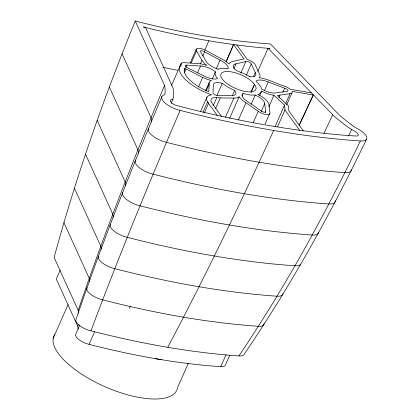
<?xml version="1.0" encoding="UTF-8"?>
<svg xmlns="http://www.w3.org/2000/svg" width="420" height="420" viewBox="0 0 420 420"><rect width="100%" height="100%" fill="white"/><g stroke="black" fill="none" stroke-linecap="round" stroke-linejoin="round"><path stroke-width="0.63" d="M184.884 68.371L184.349 69.814A29.363 11.287 23.8 0 0 208.814 91.76L209.186 82.462L210.299 81.118L211.528 80.651C202.451 78.262 194.57 72.791 186.055 69.027L184.884 68.371L184.091 70.171M171.255 103.399L173.271 98.044A128.52 49.392 23.8 0 0 173.208 89.103L172.966 87.89L145.504 27.51L143.372 26.969A467.082 179.498 23.8 0 0 231.625 44.284L237.216 45.035A467.082 179.498 23.8 0 0 269.85 48.437L268.034 48.3L257.738 71.395M161.989 96.395C130.935 169.748 101.74 243.925 76.073 319.347A12.532 4.814 23.8 0 0 90.962 330.839A501.197 192.607 23.8 0 0 110.57 335.675L123.506 338.635A501.197 192.607 23.8 0 0 192.218 351.083L204.183 352.637A501.197 192.607 23.8 0 0 238.896 355.945C284.881 287.579 324.76 215.255 360.339 140.978A15.262 5.864 23.8 0 0 366.634 136.841A15.262 5.864 23.8 0 0 355.714 127.79A119.359 45.869 23.8 0 1 339.386 115.075L270.406 43.937A457.921 175.98 23.8 0 1 135.251 21C103.682 98.165 75.957 176.972 54.122 257.46L78.183 310.364A97.981 37.653 23.8 0 1 78.614 313.236M215.434 71.789L214.998 73.28L215.885 76.303L217.476 78.535L216.741 78.86A12.212 4.694 23.8 0 1 203.495 75.736L187.74 67.861A3.05 1.171 23.8 0 1 185.215 65.893A3.05 1.171 23.8 0 1 186.832 65.121L200.529 65.993A12.212 4.694 23.8 0 1 214.326 70.907L215.434 71.789L212.258 78.992M277.541 126.782L284.949 109.982L284.55 105.089L273.95 95.298A16.79 6.452 23.8 0 1 262.054 91.34L261.56 91.051L261.125 92.547L258.867 94.258L258.011 94.458M78.183 310.364C103.955 234.276 133.282 159.432 164.561 85.449L135.251 21M90.962 330.839C118.755 256.594 148.848 183.23 180.128 110.392A610.565 234.638 23.8 0 0 360.339 140.978M227.992 68.612L228.228 68.024A12.212 4.694 23.8 0 0 220.08 60.076L204.635 51.797A3.05 1.171 23.8 0 0 201.212 50.736A3.05 1.171 23.8 0 0 200.739 52.085L205.884 60.937A12.212 4.694 23.8 0 0 216.636 68.728L218.153 69.206M204.787 50.274L208.834 40.777M226.217 61.756L233.562 44.546L243.973 58.947L232.318 61.509L230.234 62.302L229.11 64.003L224.296 60.349L206.309 50.657A7.633 2.935 23.8 0 0 198.508 48.279A7.633 2.935 23.8 0 0 196.502 50.941L191.21 62.942M226.086 61.735L233.562 44.546M60.233 270.076L56.285 279.032L77.7 326.119A87.203 33.511 23.8 0 1 78.12 329.291M53.156 338.425L68.119 304.505M171.612 85.265L181.204 63.341M180.605 66.155L181.136 64.953A7.633 2.935 23.8 0 1 184.579 62.685L200.624 63.761L206.861 65.368C201.747 61.982 199.742 55.855 196.502 50.941M185.771 67.52L186.832 65.121M184.464 72.623L186.055 69.027M190.16 63.021L196.25 49.219M77.7 326.119L78.493 324.324M79.769 325.159L75.82 334.11A11.151 4.284 23.8 0 0 89.072 344.342A446.066 171.423 23.8 0 0 106.523 348.642L118.036 351.278A446.066 171.423 23.8 0 0 179.188 362.36L189.835 363.736A446.066 171.423 23.8 0 0 220.731 366.686A11.151 4.284 23.8 0 0 225.257 365.437L229.73 355.288M202.781 55.996L204.635 51.797M200.382 63.903L201.968 60.302M197.621 72.597L200.529 65.993M198.471 86.94L202.708 77.338M89.072 344.342L94.6 331.805M205.48 90.862L209.186 82.462M206.215 90.857L209.123 84.252M216.111 69.08L220.08 60.076M200.555 111.578L206.908 97.172M203.065 112.172L207.564 101.971A20.475 7.87 23.8 0 1 211.643 94.857A33.899 13.025 23.8 0 1 181.146 64.958M204.335 112.97L208.567 103.367L207.564 101.971L217.172 115.327L224.879 117.007A601.403 231.116 23.8 0 0 299.618 130.268L306.826 131.229A601.403 231.116 23.8 0 0 348.842 135.608L356.827 136.054A6.027 2.315 23.8 0 0 355.257 131.586L349.004 127.827A128.52 49.392 23.8 0 1 334.346 116.408L268.034 48.3M216.993 95.351L222.285 83.349L227 86.641L234.67 90.552L235.337 91.408A12.212 4.694 23.8 0 1 230.885 95.608L217.964 95.429A3.05 1.171 23.8 0 1 214.594 94.521A3.05 1.171 23.8 0 1 213.024 92.579L213.292 85.297A12.212 4.694 23.8 0 1 220.972 82.987L222.479 83.407M213.208 105.751L216.914 97.346L220.264 97.907L233.903 98.081L236.822 97.881L239.132 96.82L242.681 100.501L258.242 111.279A7.633 2.935 23.8 0 0 266.049 114.576A7.633 2.935 23.8 0 0 269.96 112.959L268.952 104.843A16.79 6.452 23.8 0 0 260.773 95.939L257.959 94.432M215.502 108.712L220.264 97.907M233.909 68.639L236.024 63.84L245.868 61.556A3.05 1.171 23.8 0 1 248.939 61.976A3.05 1.171 23.8 0 1 251.255 63.966L255.271 72.592L253.418 76.792M240.839 72.959L245.868 61.556M232.286 95.954L234.67 90.552M225.435 117.285L233.903 98.081M246.225 75.364L251.255 63.966M229.603 118.424L239.132 96.82M242.046 95.97L243.107 93.566L250.42 95.046L255.26 95.099L251.291 104.102M238.303 120.173L245.978 102.769M251.029 92.18L254.468 84.378L251.118 92.305M259.707 95.251L261.56 91.051M264.5 90.363L268.207 81.963L284.65 88.195A3.05 1.171 23.8 0 1 287.695 90.027A3.05 1.171 23.8 0 1 286.928 91.25L276.092 92.862A12.212 4.694 23.8 0 1 262.841 89.738L261.492 88.914L260.957 87.077L258.536 83.685L256.037 81.364L256.405 80.834A12.212 4.694 23.8 0 1 268.207 81.963M253.213 122.682L258.242 111.279M261.266 111.41L264.705 103.609A12.212 4.694 23.8 0 0 256.562 95.666L255.055 95.009M265.104 112.476L265.634 111.279L264.705 103.609M268.921 106.701L273.95 95.298M265.193 123.758L269.693 113.558M278.917 97.514L279.977 95.109L290.036 93.686A7.633 2.935 23.8 0 0 291.994 91.361L313.294 94.978L299.161 125.302L313.294 94.978M282.796 92.395L284.65 88.195M275.021 126.693L284.55 105.089M285.805 103.289L290.036 93.686M286.634 104.974L291.926 92.972M188.276 363.316L177.513 387.713A67.163 25.809 23.8 0 1 105.866 387.098A67.163 25.809 23.8 0 1 54.737 334.42M220.731 366.686L225.997 354.748M273.693 130.468C240.324 203.674 205.38 276.192 167.769 347.319M323.951 133.261L332.656 114.949M348.458 136.122L351.587 129.654M366.529 139.272C330.75 213.754 290.488 286.193 243.978 354.543A12.532 4.814 23.8 0 1 238.896 355.945M129.334 308.432L130.316 306.569M217.943 69.142L221.624 68.266L227.997 68.602M243.122 93.56L242.498 93.959A12.212 4.694 23.8 0 0 247.485 101.519L260.878 110.743A3.05 1.171 23.8 0 0 264.29 112.203A3.05 1.171 23.8 0 0 265.634 111.279M173.014 99.241L170.856 99.839A6.027 2.315 23.8 0 0 176.09 105.389L185.992 107.966A601.403 231.116 23.8 0 0 217.172 115.327M279.977 95.109L277.316 95.513L288.393 105.745L288.661 110.612L303.219 130.746M249.443 76.592L250.819 76.792A12.212 4.694 23.8 0 0 255.271 72.592M311.225 92.846L290.22 89.282A7.633 2.935 23.8 0 0 285.248 86.499C276.57 83.748 268.391 79.018 259.298 77.721L259.954 76.933L260.012 75.138L255.423 65.095A7.633 2.935 23.8 0 0 247.322 59.509L236.806 44.966M249.617 76.618C245.212 73.448 239.558 72.439 235.106 69.647A12.212 4.694 23.8 0 1 236.024 63.84M284.949 109.982L299.618 130.268M221.434 116.256L212.378 103.73A15.671 6.022 23.8 0 1 216.914 97.346M122.057 53.839L151.079 117.642A118.167 45.413 23.8 0 1 151.646 121.947M109.368 86.972L137.954 149.819A116.392 44.73 23.8 0 1 138.464 153.232M97.151 120.383L125.165 181.976A114.067 43.837 23.8 0 1 125.664 185.315M85.486 154.114L112.77 214.106A111.101 42.693 23.8 0 1 113.258 217.366M74.424 188.207L100.811 246.215A107.436 41.286 23.8 0 1 101.278 249.365M63.903 222.616L89.234 278.308A103.136 39.638 23.8 0 1 89.686 281.327M161.816 359.656A67.163 25.809 23.8 0 1 155.594 358.68M164.561 85.449A119.359 45.869 23.8 0 1 164.797 94.647L163.238 95.298A15.262 5.864 23.8 0 0 165.002 102.921A15.262 5.864 23.8 0 0 180.128 110.392M87.008 287.763A13.188 5.066 23.8 0 0 102.685 299.859A527.578 202.745 23.8 0 0 130.148 306.532L136.941 308.06A527.578 202.745 23.8 0 0 209.265 321.169L221.86 322.802A527.578 202.745 23.8 0 0 258.4 326.288A13.188 5.066 23.8 0 0 264.017 323.484M282.881 293.774A13.739 5.282 23.8 0 1 277.027 296.2A549.559 211.192 23.8 0 1 232.428 291.748L225.845 290.866A549.559 211.192 23.8 0 1 150.507 277.211L143.43 275.62A549.559 211.192 23.8 0 1 114.817 268.669A13.739 5.282 23.8 0 1 98.49 256.069M148.528 128.478A15.11 5.807 23.8 0 0 166.488 142.338A604.459 232.291 23.8 0 0 344.899 172.62A15.11 5.807 23.8 0 0 351.341 169.953M135.44 160.487A14.884 5.723 23.8 0 0 153.132 174.143A595.392 228.805 23.8 0 0 328.865 203.968A14.884 5.723 23.8 0 0 335.202 200.807M300.762 264.201A14.207 5.46 23.8 0 1 295.003 265.792A568.312 218.4 23.8 0 1 127.26 237.326A14.207 5.46 23.8 0 1 110.376 224.291M122.703 192.434A14.585 5.607 23.8 0 0 140.044 205.81A583.485 224.228 23.8 0 0 312.26 235.037A14.585 5.607 23.8 0 0 318.476 232.47M177.602 70.282A462.409 177.702 23.8 0 1 162.955 67.326M253.628 83.197L250.761 80.53A19.079 7.334 23.8 0 0 222.962 72.188A19.079 7.334 23.8 0 0 234.082 87.764A19.079 7.334 23.8 0 0 256.127 88.048L255.454 85.759L253.628 83.197"/></g></svg>
